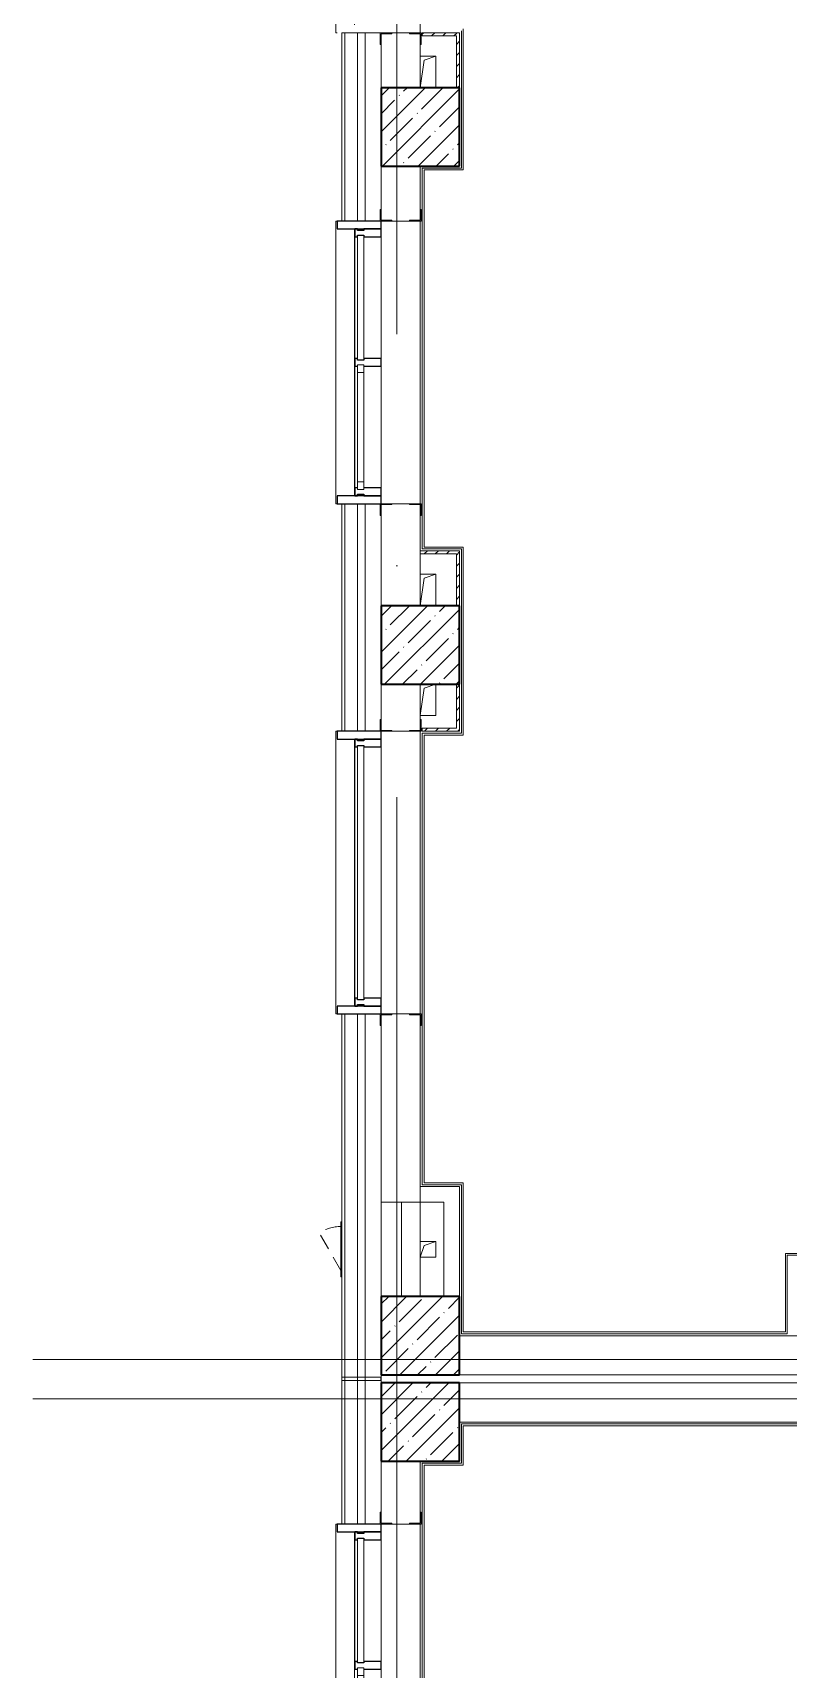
# Model space of a CAD drawing. Header units: millimetres. Extents: x 5993 to 95364, y 94667 to 143522.
# Drawn here: x 41444 to 41836, y 114722 to 115570 of the extents above; entities that cross this region are included whole.
import ezdxf

# ---------------------------------------------------------------- set-up
doc = ezdxf.new("R2010")
doc.units = ezdxf.units.MM
for name, pattern in [('200_ШТРИХ__ш1_п0_6_', [160, 100, -60]), ('50_200_ШТРИХ_1Т_ш5_п1_п1_', [1400, 1000, -200, 0, -200]), ('Штрих короткий', [300, 150, -150])]:
    doc.linetypes.add(name, pattern=pattern)
for name, color, linetype, lineweight in [('0-2', 7, 'Continuous', 9), ('S-GRID-____-OTLN-1', 7, '50_200_ШТРИХ_1Т_ш5_п1_п1_', 9), ('Импосты витража', 7, 'Continuous', 9), ('Импосты витража-1', 7, 'Continuous', 25), ('Каркас_Импост', 7, 'Continuous', 13), ('Каркас_Импост-1', 7, 'Continuous', 9), ('Несущие колонны', 7, 'Continuous', 9), ('Несущие колонны-1', 7, 'Continuous', 35), ('Обобщенные модели', 7, 'Continuous', 9), ('Общие ребра', 7, 'Continuous', 9), ('Окна', 7, 'Continuous', 9), ('Остекление-1', 7, 'Continuous', 9), ('Открывание в плане-1', 7, '200_ШТРИХ__ш1_п0_6_', 9), ('Перекрытия', 7, 'Continuous', 9), ('Перемычка-1', 7, 'Штрих короткий', 9), ('Стены', 7, 'Continuous', 9), ('Стены-1', 7, 'Continuous', 13)]:
    doc.layers.add(name, color=color, linetype=linetype, lineweight=lineweight)
doc.layers.add('Штриховка разреза-4', color=7, linetype='Continuous', lineweight=5, true_color=0x0080ff)

# ---------------------------------------------------------------- blocks, each defined once
blk = doc.blocks.new('BSC_Колонна _Прямоугольная - 500х500-V48-АИ2_01_План напольных покрытий и плинтусов 1го этажа _Часть 2_')
at = {"layer": 'Несущие колонны'}
h = blk.add_hatch(dxfattribs=at)
h.set_pattern_fill('FP_58', color=256, style=0, pattern_type=2)
h.set_pattern_definition([(45, (-150, -11600), (-114.0493, 114.0493), []), (45, (-35.95, -11600), (-114.0493, 114.0493), [201.612, -40.322, 3.353, -36.97])])
h.paths.add_polyline_path([(-250, -250), (250, -250), (250, 250), (-250, 250), (-250, 193)], flags=0)
at = {"layer": 'Несущие колонны-1'}
for p, q in [((250, 250), (-250, 250)), ((-250, 250), (-250, -250)), ((250, -250), (250, 250)), ((-250, -250), (250, -250))]:
    blk.add_line(p, q, dxfattribs=at)
blk = doc.blocks.new('BSC_Колонна _Прямоугольная - 500х500-V51-АИ2_01_План напольных покрытий и плинтусов 1го этажа _Часть 2_')
at = {"layer": 'Несущие колонны'}
h = blk.add_hatch(dxfattribs=at)
h.set_pattern_fill('FP_61', color=256, style=0, pattern_type=2)
h.set_pattern_definition([(45, (-150, -19300), (-114.0493, 114.0493), []), (45, (-35.95, -19300), (-114.0493, 114.0493), [201.612, -40.322, 3.353, -36.97])])
h.paths.add_polyline_path([(-250, -250), (250, -250), (250, 250), (-250, 250), (-250, 122)], flags=0)
at = {"layer": 'Несущие колонны-1'}
for p, q in [((250, 250), (-250, 250)), ((-250, 250), (-250, -250)), ((250, -250), (250, 250)), ((-250, -250), (250, -250))]:
    blk.add_line(p, q, dxfattribs=at)
blk = doc.blocks.new('BSC_Колонна _Прямоугольная - 500х500-V107-АИ2_01_План напольных покрытий и плинтусов 1го этажа _Часть 2_')
at = {"layer": 'Несущие колонны'}
h = blk.add_hatch(dxfattribs=at)
h.set_pattern_fill('FP_126', color=256, style=0, pattern_type=2)
h.set_pattern_definition([(45, (-150, -16000), (-114.0493, 114.0493), []), (45, (-35.95, -16000), (-114.0493, 114.0493), [201.612, -40.322, 3.353, -36.97])])
h.paths.add_polyline_path([(-250, -250), (250, -250), (250, 250), (-250, 250)], flags=0)
at = {"layer": 'Несущие колонны-1'}
for p, q in [((250, 250), (-250, 250)), ((-250, 250), (-250, -250)), ((250, -250), (250, 250)), ((-250, -250), (250, -250))]:
    blk.add_line(p, q, dxfattribs=at)
blk = doc.blocks.new('Проем_Дверь_Прямоугольный - 1800х2700h_оконные проемы-25805030-АИ2_01_План напольных покрытий и плинтусов 1го этажа _Часть 2_')
at = {"layer": 'Перемычка-1'}
for p, q in [((900, 125), (-900, 125)), ((900, -125), (-900, -125))]:
    blk.add_line(p, q, dxfattribs=at)
blk = doc.blocks.new('BSC_Колонна _Прямоугольная - 500х500-V141-АИ2_01_План напольных покрытий и плинтусов 1го этажа _Часть 2_')
at = {"layer": 'Несущие колонны'}
h = blk.add_hatch(dxfattribs=at)
h.set_pattern_fill('FP_163', color=256, style=0, pattern_type=2)
h.set_pattern_definition([(45, (-150, -11050), (-114.0493, 114.0493), []), (45, (-35.95, -11050), (-114.0493, 114.0493), [201.612, -40.322, 3.353, -36.97])])
h.paths.add_polyline_path([(-250, -250), (250, -250), (250, 250), (-250, 250), (-250, -211)], flags=0)
at = {"layer": 'Несущие колонны-1'}
for p, q in [((250, 250), (-250, 250)), ((-250, 250), (-250, -250)), ((250, -250), (250, 250)), ((-250, -250), (250, -250))]:
    blk.add_line(p, q, dxfattribs=at)
blk = doc.blocks.new('PNS_Панель прямоугольная2 - Нр_Стекло - 40мм-26243474-АИ2_01_План напольных покрытий и плинтусов 1го этажа _Часть 2_')
at = {"layer": 'Каркас_Импост'}
for p, q in [((-397.5, 0), (-397.5, 40)), ((-397.5, 40), (-347.5, 40)), ((-347.5, 40), (-347.5, 0)), ((397.5, 40), (347.5, 40)), ((347.5, 40), (347.5, 0)), ((397.5, 0), (397.5, 40)), ((-347.5, 0), (-397.5, 0)), ((347.5, 0), (397.5, 0))]:
    blk.add_line(p, q, dxfattribs=at)
at = {"layer": 'Каркас_Импост-1'}
for p, q in [((-347.5, 40), (347.5, 40)), ((-347.5, 0), (347.5, 0))]:
    blk.add_line(p, q, dxfattribs=at)
blk = doc.blocks.new('Прямоугольный импост - Импост структурный с накладкой - 150мм-25647633-АИ2_01_План напольных покрытий и плинтусов 1го этажа _Часть 2_')
at = {"layer": 'Импосты витража-1'}
for p, q in [((-25, 0), (-25, 17)), ((-25, 17), (25, 17)), ((-15, 0), (-25, 0)), ((-15, -40), (-15, 0)), ((25, 17), (25, 0)), ((-25, -150), (-25, -40)), ((-25, -40), (-15, -40)), ((25, -40), (25, -150)), ((25, -150), (-25, -150))]:
    blk.add_line(p, q, dxfattribs=at)
blk = doc.blocks.new('PNS_Панель прямоугольная1 - Нр_Стекло - 40мм-25259299-АИ2_01_План напольных покрытий и плинтусов 1го этажа _Часть 2_')
at = {"layer": 'Остекление-1'}
for p, q in [((-387.5, 40), (387.5, 40)), ((-397.5, 0), (397.5, 0)), ((387.5, 0), (-387.5, 0))]:
    blk.add_line(p, q, dxfattribs=at)
blk = doc.blocks.new('Прямоугольный импост - Импост структурный с накладкой - 150мм-25647642-АИ2_01_План напольных покрытий и плинтусов 1го этажа _Часть 2_')
at = {"layer": 'Импосты витража'}
for p, q in [((93625, -100), (94400, -100)), ((93625, -267), (94400, -267))]:
    blk.add_line(p, q, dxfattribs=at)
blk = doc.blocks.new('Прямоугольный импост - Импост структурный с накладкой - 150мм-25647644-АИ2_01_План напольных покрытий и плинтусов 1го этажа _Часть 2_')
at = {"layer": 'Импосты витража-1'}
for p, q in [((-25, 0), (-25, 17)), ((-25, 17), (25, 17)), ((-15, 0), (-25, 0)), ((-15, -40), (-15, 0)), ((25, 0), (15, 0)), ((15, 0), (15, -40)), ((25, 17), (25, 0)), ((-25, -150), (-25, -40)), ((-25, -40), (-15, -40)), ((15, -40), (25, -40)), ((25, -40), (25, -150)), ((25, -150), (-25, -150))]:
    blk.add_line(p, q, dxfattribs=at)
blk = doc.blocks.new('Прямоугольный импост - Откос НВФ_50х280 мм-25993838-АИ2_01_План напольных покрытий и плинтусов 1го этажа _Часть 2_')
at = {"layer": 'Импосты витража-1'}
for p, q in [((0, 130), (-50, 130)), ((-50, 130), (-50, -150)), ((0, -144), (0, 130)), ((-50, -150), (0, -150))]:
    blk.add_line(p, q, dxfattribs=at)
blk = doc.blocks.new('PNS_Панель прямоугольная1 - Нр_Стекло - 40мм-25293744-АИ2_01_План напольных покрытий и плинтусов 1го этажа _Часть 2_')
at = {"layer": 'Остекление-1'}
for p, q in [((-800, 40), (800, 40)), ((-810, 0), (810, 0)), ((800, 0), (-800, 0))]:
    blk.add_line(p, q, dxfattribs=at)
blk = doc.blocks.new('Прямоугольный импост - Импост структурный с накладкой - 150мм-25651488-АИ2_01_План напольных покрытий и плинтусов 1го этажа _Часть 2_')
at = {"layer": 'Импосты витража'}
for p, q in [((23450, -100), (25050, -100)), ((23450, -267), (25050, -267))]:
    blk.add_line(p, q, dxfattribs=at)
blk = doc.blocks.new('Прямоугольный импост - Импост структурный с накладкой - 150мм-25651501-АИ2_01_План напольных покрытий и плинтусов 1го этажа _Часть 2_')
at = {"layer": 'Импосты витража-1'}
for p, q in [((-25, 0), (-25, 17)), ((-25, 17), (25, 17)), ((-15, 0), (-25, 0)), ((-15, -40), (-15, 0)), ((25, 0), (15, 0)), ((15, 0), (15, -40)), ((25, 17), (25, 0)), ((-25, -150), (-25, -40)), ((-25, -40), (-15, -40)), ((15, -40), (25, -40)), ((25, -40), (25, -150)), ((25, -150), (-25, -150))]:
    blk.add_line(p, q, dxfattribs=at)
blk = doc.blocks.new('Прямоугольный импост - Откос НВФ_50х280 мм-25995271-АИ2_01_План напольных покрытий и плинтусов 1го этажа _Часть 2_')
at = {"layer": 'Импосты витража-1'}
for p, q in [((-50, 130), (0, 130)), ((-50, -150), (-50, 130)), ((0, 130), (0, -144)), ((0, -150), (-50, -150))]:
    blk.add_line(p, q, dxfattribs=at)
blk = doc.blocks.new('Прямоугольный импост - Откос НВФ_50х280 мм-25995273-АИ2_01_План напольных покрытий и плинтусов 1го этажа _Часть 2_')
at = {"layer": 'Импосты витража-1'}
for p, q in [((0, 130), (-50, 130)), ((-50, 130), (-50, -150)), ((0, -144), (0, 130)), ((-50, -150), (0, -150))]:
    blk.add_line(p, q, dxfattribs=at)
blk = doc.blocks.new('Прямоугольный импост - Импост структурный с накладкой - 150мм-V143-АИ2_01_План напольных покрытий и плинтусов 1го этажа _Часть 2_')
at = {"layer": 'Импосты витража-1'}
for p, q in [((-25, 0), (-25, 17)), ((-25, 17), (25, 17)), ((25, 0), (15, 0)), ((15, 0), (15, -40)), ((25, 17), (25, 0)), ((-25, -150), (-25, -40)), ((15, -40), (25, -40)), ((25, -40), (25, -150)), ((25, -150), (-25, -150))]:
    blk.add_line(p, q, dxfattribs=at)
blk = doc.blocks.new('Прямоугольный импост - Откос НВФ_50х280 мм-25993834-АИ2_01_План напольных покрытий и плинтусов 1го этажа _Часть 2_')
at = {"layer": 'Импосты витража-1'}
for p, q in [((-50, 130), (0, 130)), ((-50, -150), (-50, 130)), ((0, 130), (0, -144)), ((0, -150), (-50, -150))]:
    blk.add_line(p, q, dxfattribs=at)
blk = doc.blocks.new('Фахверк_СКБ_Уголок - 250_2700-27497298-АИ2_01_План напольных покрытий и плинтусов 1го этажа _Часть 2_')
at = {"layer": 'Обобщенные модели'}
for p, q in [((200, 181), (125, 181)), ((125, 181), (125, 106)), ((125, 106), (131, 106)), ((131, 106), (131, 175)), ((131, 175), (200, 175)), ((200, 175), (200, 181)), ((131, -6), (125, -6)), ((125, -6), (125, -81)), ((125, -81), (200, -81)), ((131, -75), (131, -6)), ((200, -75), (131, -75)), ((200, -81), (200, -75))]:
    blk.add_line(p, q, dxfattribs=at)
blk = doc.blocks.new('DOR_Люк-Решетка_Прямоугольный - Люк_300х400h ПЛК_цоколь-28750901-АИ2_01_План напольных покрытий и плинтусов 1го этажа _Часть 2_')
at = {"layer": 'Каркас_Импост-1'}
for p, q in [((-175, 10), (-175, 15)), ((175, 15), (-175, 15)), ((175, 15), (175, 10))]:
    blk.add_line(p, q, dxfattribs=at)
at = {"layer": 'Открывание в плане-1'}
blk.add_line((-136, 15), (106, 155), dxfattribs=at)
blk.add_arc((-145, 10), 290, 0.9929, 30, dxfattribs=at)
blk = doc.blocks.new('Стены 5 - Стены 4-30145060-АИ2_01_План напольных покрытий и плинтусов 1го этажа _Часть 2_')
at = {"layer": 'Стены-1'}
for p, q in [((-1844, 41030), (-1844, 41010)), ((-1594, 41030), (-1844, 41030)), ((-1844, 41010), (-1594, 41010)), ((-1594, 41010), (-1594, 41030))]:
    blk.add_line(p, q, dxfattribs=at)
blk = doc.blocks.new('AR_Отверстие прямоугольное _в плите_ - AR_Отверстие прямоугольное _в плите_-V207-АИ2_01_План напольных покрытий и плинтусов 1го этажа _Часть 2_')
at = {"layer": 'Обобщенные модели'}
for p, q in [((50, 50), (-50, 50)), ((-50, -50), (-25, 25)), ((-25, 25), (50, 50)), ((50, -50), (50, 50)), ((-50, -50), (50, -50))]:
    blk.add_line(p, q, dxfattribs=at)
blk = doc.blocks.new('AR_Отверстие прямоугольное _в плите_ - AR_Отверстие прямоугольное _в плите_-V215-АИ2_01_План напольных покрытий и плинтусов 1го этажа _Часть 2_')
at = {"layer": 'Обобщенные модели'}
for p, q in [((-50, -100), (-25, 75)), ((-25, 75), (50, 100)), ((50, -100), (50, 100)), ((-50, -100), (50, -100))]:
    blk.add_line(p, q, dxfattribs=at)
blk = doc.blocks.new('AR_Отверстие прямоугольное _в плите_ - AR_Отверстие прямоугольное _в плите_-V214-АИ2_01_План напольных покрытий и плинтусов 1го этажа _Часть 2_')
at = {"layer": 'Обобщенные модели'}
for p, q in [((50, 100), (-50, 100)), ((-50, -100), (-25, 75)), ((-25, 75), (50, 100)), ((50, -100), (50, 100))]:
    blk.add_line(p, q, dxfattribs=at)
blk = doc.blocks.new('Отлив_СКБ - Отлив витража_120_НВФ-31885689-АИ2_01_План напольных покрытий и плинтусов 1го этажа _Часть 2_')
at = {"layer": 'Окна'}
for p, q in [((0, 113), (0, 120)), ((1800, 120), (0, 120)), ((1800, 120), (1800, 113)), ((50, 2), (1750, 2))]:
    blk.add_line(p, q, dxfattribs=at)
blk = doc.blocks.new('Отлив_СКБ - Отлив витража_120_НВФ-V258-АИ2_01_План напольных покрытий и плинтусов 1го этажа _Часть 2_')
at = {"layer": 'Окна'}
for p, q in [((0, 113), (0, 120)), ((1800, 120), (0, 120)), ((1800, 120), (1800, 113)), ((50, 2), (1750, 2))]:
    blk.add_line(p, q, dxfattribs=at)

msp = doc.modelspace()

# ---------------------------------------------------------------- linework, layer by layer
at = {"layer": 'S-GRID-____-OTLN-1', "color": 251, "ltscale": 0.6, "true_color": 0x636466}
for p, q in [((41632.66, 113733.6), (41632.66, 118157.62)), ((41443.97, 114882.15), (43766.45, 114882.15)), ((50293.31, 114861.8), (41443.97, 114861.8))]:
    msp.add_line(p, q, dxfattribs=at)
at = {"layer": 'Общие ребра'}
for p, q in [((41605.81, 115570.14), (41605.81, 115472.47)), ((41605.81, 115472.47), (41605.81, 115570.14)), ((41612.32, 115472.47), (41612.32, 115570.14)), ((41616.39, 115472.47), (41616.39, 115570.14)), ((41624.53, 115541.66), (41624.53, 115564.04)), ((41624.53, 115564.04), (41624.53, 115541.66)), ((41624.53, 115478.57), (41624.53, 115500.96)), ((41624.53, 115500.96), (41624.53, 115478.57)), ((41605.81, 115325.96), (41605.81, 115207.93)), ((41605.81, 115207.93), (41605.81, 115325.96)), ((41612.32, 115207.93), (41612.32, 115325.96)), ((41616.39, 115207.93), (41616.39, 115325.96)), ((41624.53, 115273.05), (41624.53, 115319.85)), ((41624.53, 115319.85), (41624.53, 115273.05)), ((41605.81, 115061.42), (41605.81, 114872.99)), ((41605.81, 114872.99), (41605.81, 115061.42)), ((41612.32, 114872.99), (41612.32, 115061.42)), ((41616.39, 114872.99), (41616.39, 115061.42)), ((41605.81, 114796.89), (41605.81, 114871.36)), ((41605.81, 114871.36), (41605.81, 114796.89)), ((41612.32, 114796.89), (41612.32, 114872.99)), ((41616.39, 114796.89), (41616.39, 114872.99)), ((41624.53, 114829.44), (41624.53, 114802.99)), ((41624.53, 114802.99), (41624.53, 114829.44))]:
    msp.add_line(p, q, dxfattribs=at)
at = {"layer": 'Перекрытия'}
for p, q in [((41665.39, 114849.79), (41665.39, 114829.44)), ((41665.39, 114829.44), (41665.23, 114829.44))]:
    msp.add_line(p, q, dxfattribs=at)
at = {"layer": 'Стены'}
for p, q in [((41644.88, 115716.66), (41644.88, 115570.14)), ((41666.21, 115499.98), (41666.21, 115571.12)), ((41667.18, 115572.1), (41667.18, 115499)), ((41645.86, 115499.98), (41666.21, 115499.98)), ((41645.86, 115302.52), (41645.86, 115499.98)), ((41667.18, 115499), (41646.83, 115499)), ((41646.83, 115499), (41646.83, 115303.49)), ((41644.88, 115472.47), (41644.88, 115325.96)), ((41666.21, 115302.52), (41645.86, 115302.52)), ((41646.83, 115303.49), (41667.18, 115303.49)), ((41666.21, 115206.96), (41666.21, 115302.52)), ((41667.18, 115303.49), (41667.18, 115205.98)), ((41644.88, 115207.93), (41644.88, 115061.42)), ((41645.86, 115206.96), (41666.21, 115206.96)), ((41645.86, 114972.86), (41645.86, 115206.96)), ((41667.18, 115205.98), (41646.83, 115205.98)), ((41646.83, 115205.98), (41646.83, 114973.84)), ((41666.21, 114972.86), (41645.86, 114972.86)), ((41646.83, 114973.84), (41667.18, 114973.84)), ((41666.21, 114895.54), (41666.21, 114972.86)), ((41667.18, 114973.84), (41667.18, 114896.51)), ((41834.21, 114937.21), (42212.69, 114937.21)), ((41834.21, 114896.51), (41834.21, 114937.21)), ((42213.67, 114936.24), (41835.18, 114936.24)), ((41835.18, 114936.24), (41835.18, 114895.54)), ((41835.18, 114895.54), (41666.21, 114895.54)), ((41667.18, 114896.51), (41834.21, 114896.51)), ((41666.21, 114828.47), (41666.21, 114848.82)), ((41666.21, 114848.82), (42279.76, 114848.82)), ((41667.18, 114847.84), (41667.18, 114827.49)), ((42279.76, 114847.84), (41667.18, 114847.84)), ((41645.86, 114650.37), (41645.86, 114828.47)), ((41645.86, 114828.47), (41666.21, 114828.47)), ((41646.83, 114827.49), (41646.83, 114651.35)), ((41667.18, 114827.49), (41646.83, 114827.49)), ((41644.88, 114796.89), (41644.88, 114650.37))]:
    msp.add_line(p, q, dxfattribs=at)
at = {"layer": 'Стены-1'}
for p, q in [((41604.18, 115570.14), (41604.18, 115472.47)), ((41605.81, 115570.14), (41604.18, 115570.14)), ((41624.04, 115570.14), (41605.81, 115570.14)), ((41639.26, 115570.14), (41630.15, 115570.14)), ((41644.88, 115541.66), (41644.88, 115564.04)), ((41665.23, 115570.14), (41645.86, 115570.14)), ((41645.86, 115570.14), (41645.86, 115568.52)), ((41645.86, 115568.52), (41663.6, 115568.52)), ((41663.6, 115568.52), (41663.6, 115541.66)), ((41665.23, 115541.66), (41665.23, 115570.14)), ((41644.88, 115478.57), (41644.88, 115500.96)), ((41604.18, 115472.47), (41605.81, 115472.47)), ((41605.81, 115472.47), (41624.04, 115472.47)), ((41630.15, 115472.47), (41639.26, 115472.47)), ((41604.18, 115325.96), (41604.18, 115207.93)), ((41605.81, 115325.96), (41604.18, 115325.96)), ((41624.04, 115325.96), (41605.81, 115325.96)), ((41639.26, 115325.96), (41630.15, 115325.96)), ((41644.88, 115273.05), (41644.88, 115319.85)), ((41665.23, 115301.54), (41644.88, 115301.54)), ((41644.88, 115301.54), (41644.88, 115299.91)), ((41665.23, 115273.05), (41665.23, 115301.54)), ((41644.88, 115299.91), (41663.6, 115299.91)), ((41663.6, 115299.91), (41663.6, 115273.05)), ((41624.53, 115232.35), (41624.53, 115214.04)), ((41624.53, 115214.04), (41624.53, 115232.35)), ((41644.88, 115214.04), (41644.88, 115232.35)), ((41663.6, 115232.35), (41663.6, 115209.56)), ((41665.23, 115207.93), (41665.23, 115232.35)), ((41604.18, 115207.93), (41605.81, 115207.93)), ((41605.81, 115207.93), (41624.04, 115207.93)), ((41630.15, 115207.93), (41639.26, 115207.93)), ((41663.6, 115209.56), (41645.86, 115209.56)), ((41645.86, 115209.56), (41645.86, 115207.93)), ((41645.86, 115207.93), (41665.23, 115207.93)), ((41604.18, 115061.42), (41604.18, 114872.99)), ((41605.81, 115061.42), (41604.18, 115061.42)), ((41624.04, 115061.42), (41605.81, 115061.42)), ((41624.53, 115055.32), (41624.53, 114963.75)), ((41624.53, 114914.91), (41624.53, 115055.32)), ((41639.26, 115061.42), (41630.15, 115061.42)), ((41644.88, 114963.75), (41644.88, 115055.32)), ((41665.23, 114971.89), (41644.88, 114971.89)), ((41644.88, 114971.89), (41644.88, 114963.75)), ((41665.23, 114963.75), (41665.23, 114971.89)), ((41624.53, 114963.75), (41644.88, 114963.75)), ((41644.88, 114963.75), (41635.11, 114963.75)), ((41635.11, 114963.75), (41635.11, 114914.91)), ((41644.88, 114963.75), (41657.09, 114963.75)), ((41644.88, 114914.91), (41644.88, 114963.75)), ((41657.09, 114963.75), (41657.09, 114914.91)), ((41665.23, 114914.91), (41665.23, 114963.75)), ((42239.07, 114894.56), (41665.23, 114894.56)), ((41604.18, 114872.99), (41605.81, 114872.99)), ((41604.18, 114871.36), (41604.18, 114796.89)), ((41605.81, 114871.36), (41604.18, 114871.36)), ((41605.81, 114872.99), (41605.81, 114871.36)), ((41624.53, 114872.99), (41624.53, 114874.21)), ((41624.53, 114870.14), (41624.53, 114872.99)), ((41665.23, 114874.21), (42239.07, 114874.21)), ((42279.76, 114870.14), (41665.23, 114870.14)), ((41665.23, 114849.79), (42279.76, 114849.79)), ((41644.88, 114802.99), (41644.88, 114829.44)), ((41604.18, 114796.89), (41605.81, 114796.89)), ((41605.81, 114796.89), (41624.04, 114796.89)), ((41630.15, 114796.89), (41639.26, 114796.89))]:
    msp.add_line(p, q, dxfattribs=at)
at = {"layer": 'Штриховка разреза-4'}
for p, q in [((41645.86, 115569.35), (41646.65, 115570.14)), ((41650.78, 115568.52), (41652.4, 115570.14)), ((41656.53, 115568.52), (41658.16, 115570.14)), ((41662.29, 115568.52), (41663.6, 115569.83)), ((41663.6, 115569.83), (41663.91, 115570.14)), ((41663.6, 115564.07), (41665.23, 115565.7)), ((41663.6, 115558.32), (41665.23, 115559.95)), ((41663.6, 115552.56), (41665.23, 115554.19)), ((41663.6, 115546.81), (41665.23, 115548.44)), ((41664.2, 115541.66), (41665.23, 115542.68)), ((41646.92, 115299.91), (41648.55, 115301.54)), ((41652.68, 115299.91), (41654.31, 115301.54)), ((41658.44, 115299.91), (41660.06, 115301.54)), ((41663.6, 115299.32), (41665.23, 115300.95)), ((41663.6, 115293.56), (41665.23, 115295.19)), ((41663.6, 115287.81), (41665.23, 115289.44)), ((41663.6, 115282.05), (41665.23, 115283.68)), ((41663.6, 115276.3), (41665.23, 115277.93)), ((41663.6, 115230.25), (41665.23, 115231.88)), ((41663.6, 115224.5), (41665.23, 115226.13)), ((41663.6, 115218.74), (41665.23, 115220.37)), ((41647.04, 115207.93), (41648.66, 115209.56)), ((41652.79, 115207.93), (41654.42, 115209.56)), ((41658.55, 115207.93), (41660.18, 115209.56)), ((41663.6, 115212.99), (41665.23, 115214.61)), ((41664.3, 115207.93), (41665.23, 115208.86))]:
    msp.add_line(p, q, dxfattribs=at)

# ---------------------------------------------------------------- block references
at = {"layer": '0-2', "xscale": 0.08139549610658335, "yscale": 0.08139549610658335, "zscale": 0.08139549610658335}
for name, p, rotation in [('Отлив_СКБ - Отлив витража_120_НВФ-31885689-АИ2_01_План напольных покрытий и плинтусов 1го этажа _Часть 2_', (41610.94, 115570.14), 90), ('Проем_Дверь_Прямоугольный - 1800х2700h_оконные проемы-25805030-АИ2_01_План напольных покрытий и плинтусов 1го этажа _Часть 2_', (41634.71, 115643.4), 89.99999999999991), ('Фахверк_СКБ_Уголок - 250_2700-27497298-АИ2_01_План напольных покрытий и плинтусов 1го этажа _Часть 2_', (41630.64, 115580.32), 269.9999999999999), ('Отлив_СКБ - Отлив витража_120_НВФ-31885689-АИ2_01_План напольных покрытий и плинтусов 1го этажа _Часть 2_', (41610.94, 115325.96), 90), ('Прямоугольный импост - Откос НВФ_50х280 мм-25993838-АИ2_01_План напольных покрытий и плинтусов 1го этажа _Часть 2_', (41612.32, 115472.47), 89.99999999999773), ('Фахверк_СКБ_Уголок - 250_2700-27497298-АИ2_01_План напольных покрытий и плинтусов 1го этажа _Часть 2_', (41638.78, 115462.29), 89.99999999999991), ('Проем_Дверь_Прямоугольный - 1800х2700h_оконные проемы-25805030-АИ2_01_План напольных покрытий и плинтусов 1го этажа _Часть 2_', (41634.71, 115399.21), 89.99999999999991), ('Прямоугольный импост - Импост структурный с накладкой - 150мм-25647642-АИ2_01_План напольных покрытий и плинтусов 1го этажа _Часть 2_', (41632.67, 123084.98), 270.0000000000001), ('PNS_Панель прямоугольная1 - Нр_Стекло - 40мм-25259299-АИ2_01_План напольных покрытий и плинтусов 1го этажа _Часть 2_', (41612.32, 115432.79), 269.9999999999977), ('Прямоугольный импост - Импост структурный с накладкой - 150мм-25647642-АИ2_01_План напольных покрытий и плинтусов 1го этажа _Часть 2_', (41632.67, 123017.83), 270.0000000000001), ('PNS_Панель прямоугольная2 - Нр_Стекло - 40мм-26243474-АИ2_01_План напольных покрытий и плинтусов 1го этажа _Часть 2_', (41612.32, 115365.64), 269.9999999999977), ('Фахверк_СКБ_Уголок - 250_2700-27497298-АИ2_01_План напольных покрытий и плинтусов 1го этажа _Часть 2_', (41630.64, 115336.13), 269.9999999999999), ('Отлив_СКБ - Отлив витража_120_НВФ-V258-АИ2_01_План напольных покрытий и плинтусов 1го этажа _Часть 2_', (41610.94, 115061.42), 90), ('Прямоугольный импост - Откос НВФ_50х280 мм-25995273-АИ2_01_План напольных покрытий и плинтусов 1го этажа _Часть 2_', (41612.32, 115207.93), 89.99999999999847), ('Фахверк_СКБ_Уголок - 250_2700-27497298-АИ2_01_План напольных покрытий и плинтусов 1го этажа _Часть 2_', (41638.78, 115197.76), 89.99999999999991), ('Проем_Дверь_Прямоугольный - 1800х2700h_оконные проемы-25805030-АИ2_01_План напольных покрытий и плинтусов 1го этажа _Часть 2_', (41634.71, 115134.68), 89.99999999999991), ('Прямоугольный импост - Импост структурный с накладкой - 150мм-25651488-АИ2_01_План напольных покрытий и плинтусов 1го этажа _Часть 2_', (41632.67, 117108.52), 269.9999999999994), ('PNS_Панель прямоугольная1 - Нр_Стекло - 40мм-25293744-АИ2_01_План напольных покрытий и плинтусов 1го этажа _Часть 2_', (41612.32, 115134.68), 269.9999999999985), ('Фахверк_СКБ_Уголок - 250_2700-27497298-АИ2_01_План напольных покрытий и плинтусов 1го этажа _Часть 2_', (41630.64, 115071.6), 269.9999999999999), ('DOR_Люк-Решетка_Прямоугольный - Люк_300х400h ПЛК_цоколь-28750901-АИ2_01_План напольных покрытий и плинтусов 1го этажа _Часть 2_', (41605, 114939.37), 89.99999999999991), ('Фахверк_СКБ_Уголок - 250_2700-27497298-АИ2_01_План напольных покрытий и плинтусов 1го этажа _Часть 2_', (41638.78, 114786.71), 89.99999999999991), ('Отлив_СКБ - Отлив витража_120_НВФ-31885689-АИ2_01_План напольных покрытий и плинтусов 1го этажа _Часть 2_', (41610.94, 114650.37), 90), ('Прямоугольный импост - Откос НВФ_50х280 мм-25993838-АИ2_01_План напольных покрытий и плинтусов 1го этажа _Часть 2_', (41612.32, 114796.89), 89.99999999999773), ('Проем_Дверь_Прямоугольный - 1800х2700h_оконные проемы-25805030-АИ2_01_План напольных покрытий и плинтусов 1го этажа _Часть 2_', (41634.71, 114723.63), 89.99999999999991), ('Прямоугольный импост - Импост структурный с накладкой - 150мм-25647642-АИ2_01_План напольных покрытий и плинтусов 1го этажа _Часть 2_', (41632.67, 122409.4), 270.0000000000001), ('PNS_Панель прямоугольная1 - Нр_Стекло - 40мм-25259299-АИ2_01_План напольных покрытий и плинтусов 1го этажа _Часть 2_', (41612.32, 114757.21), 269.9999999999977), ('PNS_Панель прямоугольная2 - Нр_Стекло - 40мм-26243474-АИ2_01_План напольных покрытий и плинтусов 1го этажа _Часть 2_', (41612.32, 114690.05), 269.9999999999977)]:
    msp.add_blockref(name, p, dxfattribs=dict(at, rotation=rotation))
for name, p in [('AR_Отверстие прямоугольное _в плите_ - AR_Отверстие прямоугольное _в плите_-V214-АИ2_01_План напольных покрытий и плинтусов 1го этажа _Часть 2_', (41648.95, 115549.79)), ('BSC_Колонна _Прямоугольная - 500х500-V51-АИ2_01_План напольных покрытий и плинтусов 1го этажа _Часть 2_', (41644.88, 115521.31)), ('AR_Отверстие прямоугольное _в плите_ - AR_Отверстие прямоугольное _в плите_-V214-АИ2_01_План напольных покрытий и плинтусов 1го этажа _Часть 2_', (41648.95, 115281.19)), ('BSC_Колонна _Прямоугольная - 500х500-V107-АИ2_01_План напольных покрытий и плинтусов 1го этажа _Часть 2_', (41644.88, 115252.7)), ('AR_Отверстие прямоугольное _в плите_ - AR_Отверстие прямоугольное _в плите_-V215-АИ2_01_План напольных покрытий и плинтусов 1го этажа _Часть 2_', (41648.95, 115224.21)), ('AR_Отверстие прямоугольное _в плите_ - AR_Отверстие прямоугольное _в плите_-V207-АИ2_01_План напольных покрытий и плинтусов 1го этажа _Часть 2_', (41648.95, 114939.33)), ('BSC_Колонна _Прямоугольная - 500х500-V48-АИ2_01_План напольных покрытий и плинтусов 1го этажа _Часть 2_', (41644.88, 114894.56)), ('Стены 5 - Стены 4-30145060-АИ2_01_План напольных покрытий и плинтусов 1го этажа _Часть 2_', (41754.24, 111533.31)), ('BSC_Колонна _Прямоугольная - 500х500-V141-АИ2_01_План напольных покрытий и плинтусов 1го этажа _Часть 2_', (41644.88, 114849.79))]:
    msp.add_blockref(name, p, dxfattribs=at)
at = {"layer": '0-2', "extrusion": (0, 0, -1), "xscale": 0.08139549610658335, "yscale": 0.08139549610658335, "zscale": 0.08139549610658335}
for name, p, rotation in [('Прямоугольный импост - Импост структурный с накладкой - 150мм-25647644-АИ2_01_План напольных покрытий и плинтусов 1го этажа _Часть 2_', (-41612.32, 115466.36), 270.0000000000023), ('Прямоугольный импост - Импост структурный с накладкой - 150мм-25647633-АИ2_01_План напольных покрытий и плинтусов 1го этажа _Часть 2_', (-41612.32, 115399.21), 270.0000000000023), ('Прямоугольный импост - Откос НВФ_50х280 мм-25993834-АИ2_01_План напольных покрытий и плинтусов 1го этажа _Часть 2_', (-41612.32, 115325.96), 270.0000000000023), ('Прямоугольный импост - Импост структурный с накладкой - 150мм-V143-АИ2_01_План напольных покрытий и плинтусов 1го этажа _Часть 2_', (-41612.32, 115332.06), 270.0000000000023), ('Прямоугольный импост - Импост структурный с накладкой - 150мм-25651501-АИ2_01_План напольных покрытий и плинтусов 1го этажа _Часть 2_', (-41612.32, 115201.83), 270.0000000000015), ('Прямоугольный импост - Откос НВФ_50х280 мм-25995271-АИ2_01_План напольных покрытий и плинтусов 1го этажа _Часть 2_', (-41612.32, 115061.42), 270.0000000000015), ('Прямоугольный импост - Импост структурный с накладкой - 150мм-25651501-АИ2_01_План напольных покрытий и плинтусов 1го этажа _Часть 2_', (-41612.32, 115067.53), 270.0000000000015), ('Прямоугольный импост - Импост структурный с накладкой - 150мм-25647644-АИ2_01_План напольных покрытий и плинтусов 1го этажа _Часть 2_', (-41612.32, 114790.78), 270.0000000000023), ('Прямоугольный импост - Импост структурный с накладкой - 150мм-25647633-АИ2_01_План напольных покрытий и плинтусов 1го этажа _Часть 2_', (-41612.32, 114723.63), 270.0000000000023)]:
    msp.add_blockref(name, p, dxfattribs=dict(at, rotation=rotation))

doc.saveas('drawing.dxf')
